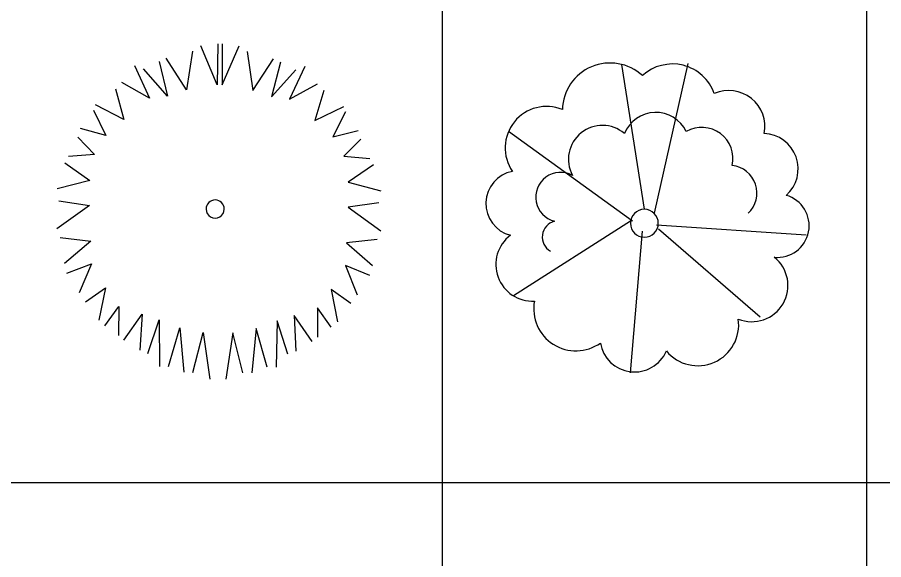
# Model space of a CAD drawing. Header units: inches. Extents: x 7658 to 73799, y 48 to 40262.
# Drawn here: x 15635 to 19816, y 16764 to 19380 of the extents above; entities that cross this region are included whole.
import ezdxf

# ---------------------------------------------------------------- set-up
doc = ezdxf.new("R2010")
doc.units = ezdxf.units.IN
doc.layers.add('www.cad-blocks.net', color=7, linetype='Continuous')

# ---------------------------------------------------------------- blocks, each defined once
blk = doc.blocks.new('A$C516926BB')
for p, q in [((6.2986, 38.5194), (6.2986, 0)), ((8.3458, 38.5194), (8.3458, 0)), ((0, 16.441), (60.3118, 16.441))]:
    blk.add_line(p, q)
blk = doc.blocks.new('A$C3BA13514')
for p, q in [((0.7747, 1.4196), (0.6947, 1.6086)), ((0.7774, 1.6179), (0.7747, 1.4196)), ((0.798, 1.6178), (0.798, 1.4195)), ((0.798, 1.4195), (0.8806, 1.6073)), ((0.6265, 1.3955), (0.5286, 1.5482)), ((0.6552, 1.583), (0.6265, 1.3955)), ((0.9197, 1.5812), (0.9459, 1.3934)), ((0.3759, 1.5137), (0.4478, 1.3561)), ((0.4936, 1.533), (0.5348, 1.3654)), ((0.9459, 1.3934), (1.0458, 1.5447)), ((1.0806, 1.529), (1.0372, 1.3621)), ((1.1981, 1.5082), (1.1241, 1.3516)), ((0.5348, 1.3654), (0.4192, 1.4975)), ((1.0372, 1.3621), (1.1546, 1.4926)), ((0.4478, 1.3561), (0.3139, 1.4311)), ((1.1241, 1.3516), (1.259, 1.4247)), ((0.283, 1.4001), (0.3246, 1.2535)), ((1.2894, 1.3934), (1.2459, 1.2473)), ((0.1773, 1.2972), (0.2365, 1.1763)), ((0.3246, 1.2535), (0.1864, 1.3232)), ((1.2459, 1.2473), (1.3851, 1.3151)), ((1.3938, 1.289), (1.3329, 1.169)), ((0.2365, 1.1763), (0.1152, 1.2093)), ((1.3329, 1.169), (1.4546, 1.2003)), ((0.1016, 1.1677), (0.1831, 1.0831)), ((1.4677, 1.1585), (1.3851, 1.0751)), ((0.1831, 1.0831), (0.0569, 1.0743)), ((1.3851, 1.0751), (1.5112, 1.0646)), ((0.039, 1.0433), (0.1597, 0.9582)), ((1.5286, 1.0333), (1.4068, 0.9498)), ((0.1597, 0.9582), (0.0026, 0.9185)), ((1.4068, 0.9498), (1.5634, 0.9081)), ((0.1581, 0.8381), (0, 0.7255)), ((0.0105, 0.861), (0.1581, 0.8381)), ((1.5547, 0.8506), (1.4068, 0.8298)), ((1.4068, 0.8298), (1.5634, 0.715)), ((0.0168, 0.6834), (0.1645, 0.6658)), ((1.546, 0.6732), (1.3981, 0.6575)), ((0.1645, 0.6658), (0.0369, 0.5579)), ((1.3981, 0.6575), (1.5243, 0.5479)), ((0.0493, 0.5108), (0.1674, 0.5562)), ((0.1674, 0.5562), (0.1089, 0.4161)), ((1.3938, 0.5479), (1.4503, 0.4071)), ((1.5112, 0.501), (1.3938, 0.5479)), ((0.1388, 0.3739), (0.2354, 0.4405)), ((0.2354, 0.4405), (0.2028, 0.2843)), ((1.3242, 0.4332), (1.3547, 0.2766)), ((1.4199, 0.3653), (1.3242, 0.4332)), ((0.2329, 0.2578), (0.2994, 0.3508)), ((0.2994, 0.3508), (0.2976, 0.21)), ((1.259, 0.3444), (1.259, 0.2035)), ((1.3242, 0.2505), (1.259, 0.3444)), ((0.3233, 0.1887), (0.412, 0.3129)), ((0.412, 0.3129), (0.401, 0.1407)), ((1.1459, 0.3079), (1.1546, 0.1357)), ((1.2329, 0.1826), (1.1459, 0.3079)), ((0.4399, 0.1246), (0.4943, 0.2857)), ((0.4943, 0.2857), (0.4956, 0.0612)), ((1.0633, 0.2818), (1.059, 0.0574)), ((1.1155, 0.12), (1.0633, 0.2818)), ((0.5391, 0.0606), (0.5938, 0.2478)), ((0.5938, 0.2478), (0.6127, 0.0335)), ((0.6562, 0.0329), (0.7066, 0.2253)), ((0.7066, 0.2253), (0.7384, 0.0005)), ((0.8502, 0.2244), (0.8154, 0)), ((0.898, 0.0313), (0.8502, 0.2244)), ((0.9632, 0.2453), (0.9415, 0.0313)), ((1.0155, 0.0574), (0.9632, 0.2453))]:
    blk.add_line(p, q)
for major_axis, start_param, end_param in [((-0.031, 0.031), 3.926991, 7.068583), ((0.031, 0.031), 2.356194, 5.497787)]:
    blk.add_ellipse((0.7647, 0.8206), major_axis=major_axis, ratio=1, start_param=start_param, end_param=end_param)
blk = doc.blocks.new('A$C7ADA1AB8')
for p, q in [((0.7648, 0.7893), (0.6557, 1.4881)), ((0.8131, 0.7701), (0.977, 1.492)), ((0.707, 0.7316), (0.1089, 1.1647)), ((0.6973, 0.7316), (0.1334, 0.3718)), ((1.5462, 0.6642), (0.8227, 0.7123)), ((0.6973, 0), (0.7552, 0.6834)), ((1.3243, 0.2695), (0.8324, 0.6931))]:
    blk.add_line(p, q)
for centre, major_axis, start_param, end_param in [((0.5993, 1.2652), (-0.1626, 0.1626), -1.530258, 0.761687), ((0.9, 1.2753), (0.152, 0.152), 5.840953, 7.807247), ((1.1727, 1.1883), (-0.1231, 0.1231), 3.735307, 5.91284), ((0.2934, 1.0854), (-0.1416, 0.1416), -1.174534, 1.385945), ((0.8201, 1.0925), (0.116, 0.116), 5.95326, 8.248265), ((0.5623, 1.0301), (0.1159, 0.1159), 0.081595, 2.845969), ((1.042, 1.0336), (-0.1067, 0.1067), 3.709586, 6.014986), ((1.3363, 0.9844), (0.1208, 0.1208), 4.653282, 7.02558), ((0.1578, 0.8171), (0.1116, 0.1116), 0.974169, 3.675609), ((0.3604, 0.8477), (-0.0847, 0.0847), -1.283008, 2.106398), ((1.1732, 0.8673), (0.0953, 0.0953), 4.691438, 6.948903), ((1.4076, 0.71), (0.1079, 0.1079), 3.823373, 6.789045), ((0.7648, 0.7219), (-0.0476, 0.0476), 3.926991, 10.210176), ((0.3513, 0.6553), (0.0558, 0.0558), 1.049208, 3.397525), ((0.2248, 0.523), (-0.125, 0.125), -0.140288, 2.409982), ((1.2837, 0.4215), (0.1233, 0.1233), 3.541962, 6.399648), ((0.4343, 0.3098), (-0.1438, 0.1438), 0.603685, 2.977154), ((1.0227, 0.2322), (0.1396, 0.1396), 3.050507, 5.63836), ((0.7175, 0.172), (-0.1182, 0.1182), 0.951649, 3.519995)]:
    blk.add_ellipse(centre, major_axis=major_axis, ratio=1, start_param=start_param, end_param=end_param)

msp = doc.modelspace()

# ---------------------------------------------------------------- block references
at = {"xscale": 1000, "yscale": 1000, "zscale": 1000}
for name, p in [('A$C3BA13514', (15825.1, 17634.3)), ('A$C7ADA1AB8', (17896.2, 17664.5))]:
    msp.add_blockref(name, p, dxfattribs=at)
at = {"layer": 'www.cad-blocks.net', "color": 155, "true_color": 0x546d8e, "xscale": 1000, "yscale": 1000, "zscale": 1000}
msp.add_blockref('A$C516926BB', (11386.7, 694.4), dxfattribs=at)

doc.saveas('drawing.dxf')
